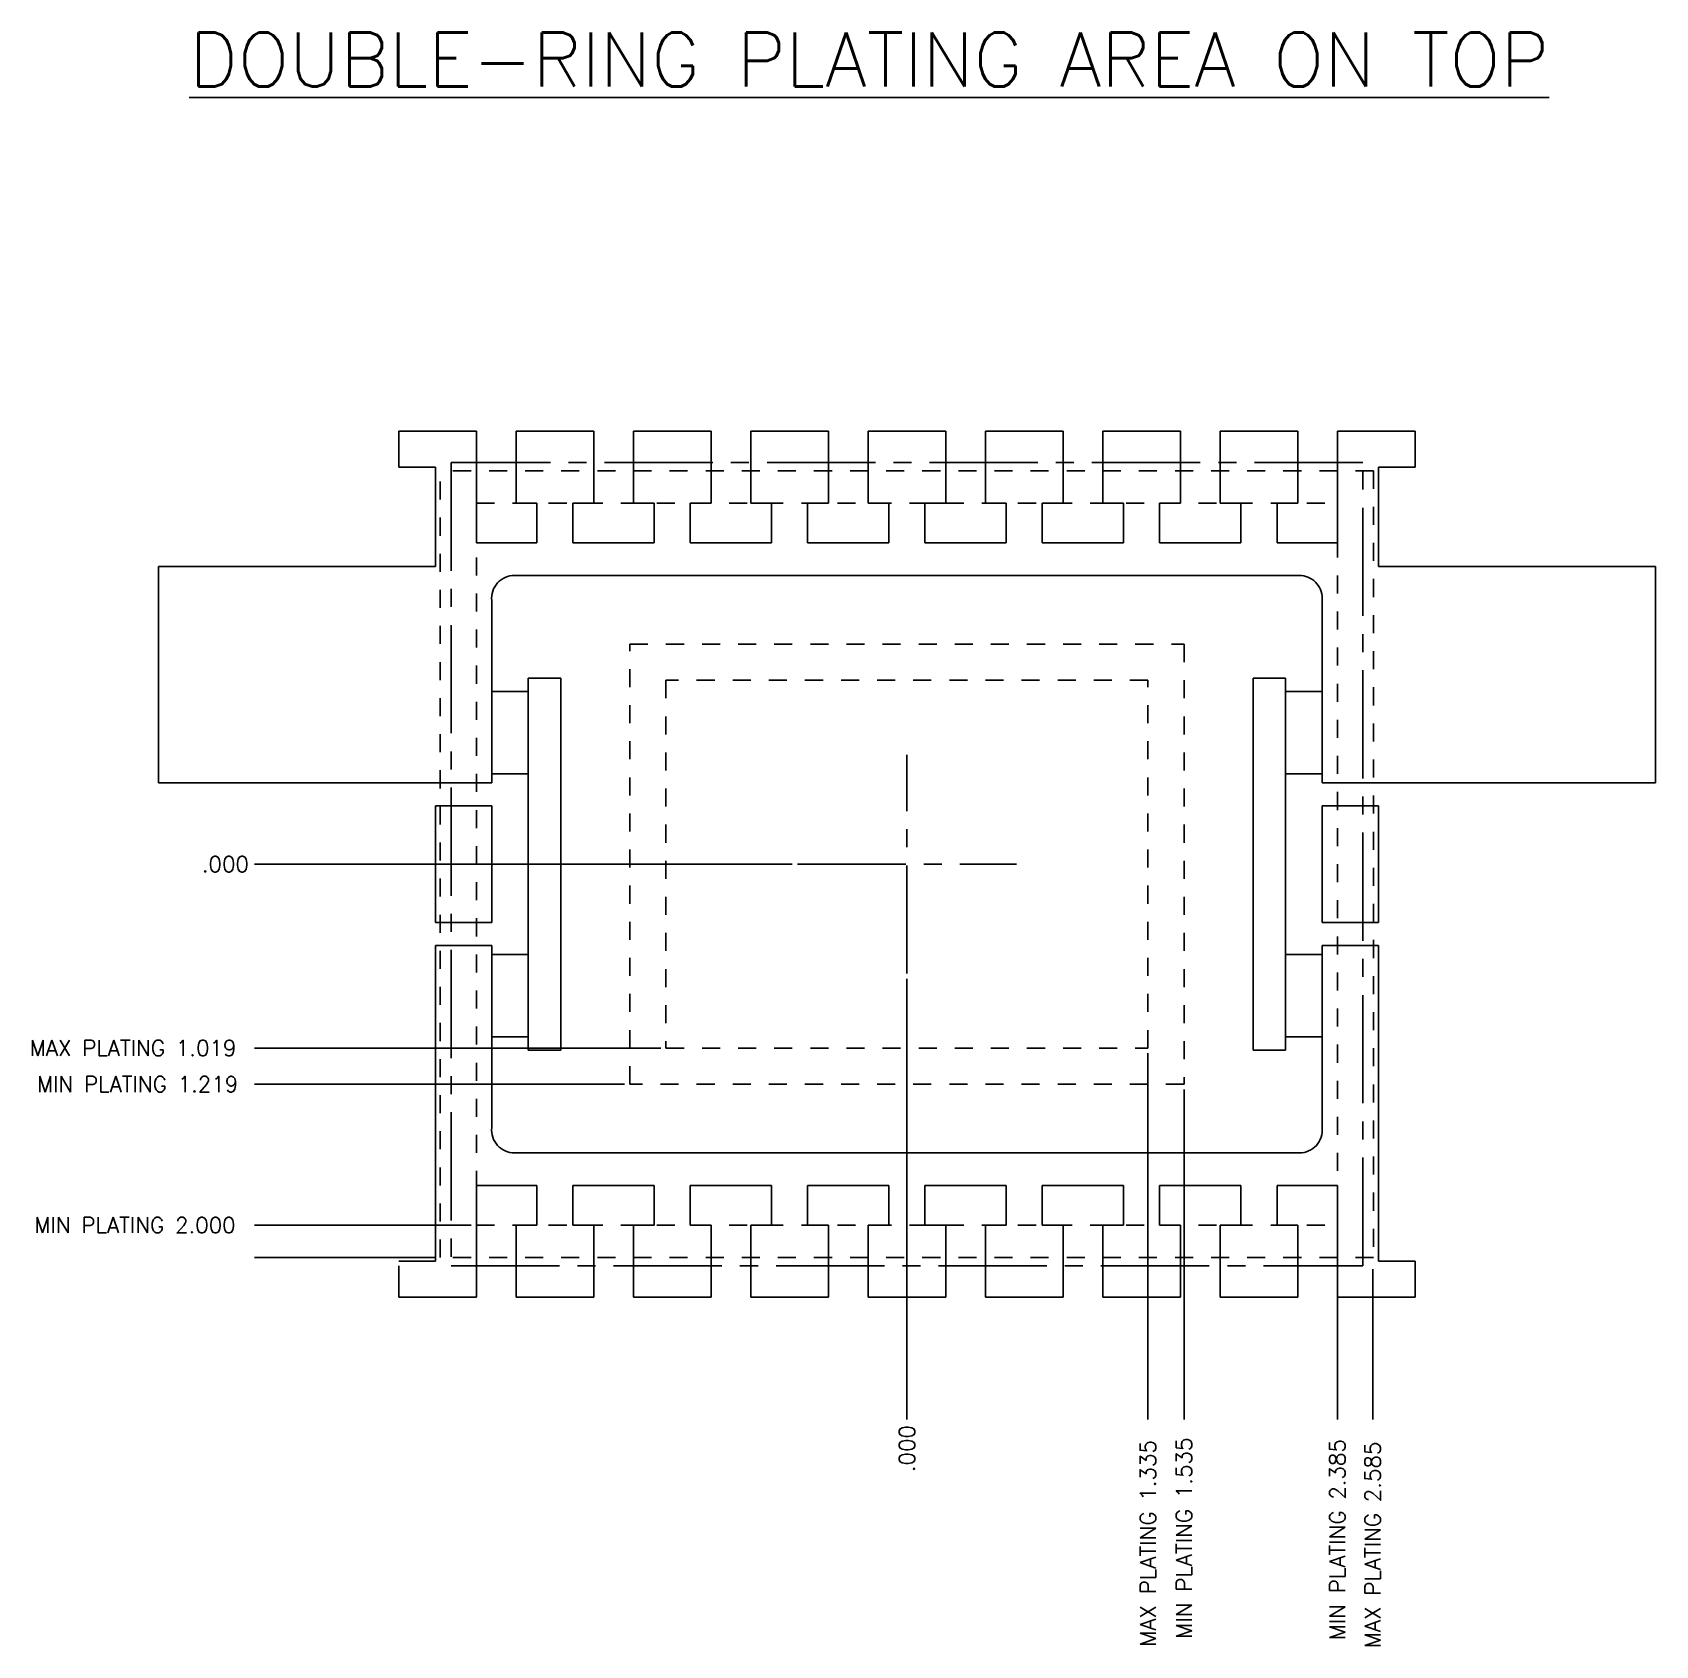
# Model space of a CAD drawing. Extents: x 53.84 to 62.83, y -2.14 to 6.79.
import ezdxf

# ---------------------------------------------------------------- set-up
doc = ezdxf.new("R2010")
doc.units = 0
doc.header["$LTSCALE"] = 0.8
doc.header["$MEASUREMENT"] = 0
doc.linetypes.add('CENTER2', pattern=[1.125, 0.75, -0.125, 0.125, -0.125])
doc.linetypes.add('HIDDEN2', pattern=[0.1875, 0.125, -0.0625])
for name, color, linetype in [('2', 7, 'Continuous'), ('3', 7, 'Continuous'), ('3D', 4, 'Continuous')]:
    doc.layers.add(name, color=color, linetype=linetype)
doc.styles.add('SIMPLEX', font='SIMPLEX')

msp = doc.modelspace()

# ---------------------------------------------------------------- linework, layer by layer
at = {"layer": '2'}
for p, q in [((55.8682, 4.3857), (56.0709, 4.3857)), ((61.4982, 4.3857), (61.2955, 4.3857)), ((54.5362, 3.8357), (54.5362, 2.6357)), ((62.8302, 3.8357), (62.8302, 2.6357)), ((55.8682, -0.0143), (56.0709, -0.0143)), ((61.4982, -0.0143), (61.2955, -0.0143))]:
    msp.add_line(p, q, dxfattribs=at)
at = {"layer": '3'}
for p, q in [((56.2982, 4.5857), (55.8682, 4.5857)), ((55.8682, 4.5857), (55.8682, 4.3857)), ((56.2982, 3.9657), (56.2982, 4.5857)), ((56.5182, 4.5857), (56.9482, 4.5857)), ((56.5182, 4.1857), (56.5182, 4.5857)), ((56.9482, 4.1857), (56.9482, 4.5857)), ((57.1682, 4.5857), (57.5982, 4.5857)), ((57.1682, 4.1857), (57.1682, 4.5857)), ((57.5982, 4.1857), (57.5982, 4.5857)), ((57.8182, 4.5857), (58.2482, 4.5857)), ((57.8182, 4.1857), (57.8182, 4.5857)), ((58.2482, 4.1857), (58.2482, 4.5857)), ((58.8982, 4.5857), (58.4682, 4.5857)), ((58.4682, 4.1857), (58.4682, 4.5857)), ((58.8982, 4.1857), (58.8982, 4.5857)), ((59.5482, 4.5857), (59.1182, 4.5857)), ((59.1182, 4.1857), (59.1182, 4.5857)), ((59.5482, 4.1857), (59.5482, 4.5857)), ((60.1982, 4.5857), (59.7682, 4.5857)), ((59.7682, 4.1857), (59.7682, 4.5857)), ((60.1982, 4.1857), (60.1982, 4.5857)), ((60.8482, 4.5857), (60.4182, 4.5857)), ((60.4182, 4.1857), (60.4182, 4.5857)), ((60.8482, 4.1857), (60.8482, 4.5857)), ((61.4982, 4.5857), (61.0682, 4.5857)), ((61.0682, 3.9657), (61.0682, 4.5857)), ((61.4982, 4.3857), (61.4982, 4.5857)), ((56.0709, 4.3857), (56.0709, 3.8357)), ((61.2955, 4.3857), (61.2955, 3.8357)), ((56.6332, 4.1857), (56.5182, 4.1857)), ((56.6332, 3.9657), (56.6332, 4.1857)), ((56.8332, 3.9657), (56.8332, 4.1857)), ((56.9482, 4.1857), (56.8332, 4.1857)), ((57.2832, 4.1857), (57.1682, 4.1857)), ((57.2832, 3.9657), (57.2832, 4.1857)), ((57.5982, 4.1857), (57.4832, 4.1857)), ((57.4832, 3.9657), (57.4832, 4.1857)), ((57.9332, 4.1857), (57.8182, 4.1857)), ((57.9332, 3.9657), (57.9332, 4.1857)), ((58.2482, 4.1857), (58.1332, 4.1857)), ((58.1332, 3.9657), (58.1332, 4.1857)), ((58.5832, 4.1857), (58.4682, 4.1857)), ((58.5832, 3.9657), (58.5832, 4.1857)), ((58.7832, 4.1857), (58.8982, 4.1857)), ((58.7832, 3.9657), (58.7832, 4.1857)), ((59.1182, 4.1857), (59.2332, 4.1857)), ((59.2332, 3.9657), (59.2332, 4.1857)), ((59.4332, 4.1857), (59.5482, 4.1857)), ((59.4332, 3.9657), (59.4332, 4.1857)), ((59.7682, 4.1857), (59.8832, 4.1857)), ((59.8832, 3.9657), (59.8832, 4.1857)), ((60.0832, 4.1857), (60.1982, 4.1857)), ((60.0832, 3.9657), (60.0832, 4.1857)), ((60.4182, 4.1857), (60.5332, 4.1857)), ((60.5332, 3.9657), (60.5332, 4.1857)), ((60.7332, 4.1857), (60.8482, 4.1857)), ((60.7332, 3.9657), (60.7332, 4.1857)), ((56.6332, 3.9657), (56.2982, 3.9657)), ((57.2832, 3.9657), (56.8332, 3.9657)), ((57.9332, 3.9657), (57.4832, 3.9657)), ((58.5832, 3.9657), (58.1332, 3.9657)), ((58.7832, 3.9657), (59.2332, 3.9657)), ((59.4332, 3.9657), (59.8832, 3.9657)), ((60.0832, 3.9657), (60.5332, 3.9657)), ((60.7332, 3.9657), (61.0682, 3.9657)), ((54.5362, 3.8357), (56.0709, 3.8357)), ((56.5095, 3.7857), (60.8562, 3.7857)), ((62.8302, 3.8357), (61.2955, 3.8357)), ((56.3832, 2.6357), (56.3832, 3.6457)), ((60.9832, 3.6457), (60.9832, 3.6587)), ((60.9832, 2.6357), (60.9832, 3.6457)), ((56.5857, 1.1557), (56.5857, 3.2157)), ((56.5857, 3.2157), (56.7657, 3.2157)), ((56.7657, 3.2157), (56.7657, 1.1557)), ((60.6007, 3.2157), (60.6007, 1.1557)), ((60.7807, 3.2157), (60.6007, 3.2157)), ((60.7807, 3.2157), (60.7807, 1.1557)), ((54.5362, 2.6357), (56.3832, 2.6357)), ((62.8302, 2.6357), (60.9832, 2.6357)), ((56.0709, 2.5087), (56.0709, 1.8627)), ((56.0709, 2.5087), (56.3832, 2.5087)), ((56.3832, 1.8627), (56.3832, 2.5087)), ((60.9832, 1.8627), (60.9832, 2.5087)), ((61.2955, 2.5087), (60.9832, 2.5087)), ((61.2955, 2.5087), (61.2955, 1.8627)), ((56.3832, 1.8627), (56.0709, 1.8627)), ((60.9832, 1.8627), (61.2955, 1.8627)), ((56.0709, 1.7357), (56.0709, -0.0143)), ((56.3832, 1.7357), (56.0709, 1.7357)), ((56.3832, 1.7357), (56.3832, 0.7257)), ((60.9832, 1.7357), (61.2955, 1.7357)), ((60.9832, 1.7357), (60.9832, 0.7257)), ((61.2955, 1.7357), (61.2955, -0.0143)), ((56.5857, 1.1557), (56.7657, 1.1557)), ((60.7807, 1.1557), (60.6007, 1.1557)), ((56.5095, 0.5857), (60.8569, 0.5857)), ((56.2982, 0.4057), (56.2982, -0.2143)), ((56.6332, 0.4057), (56.2982, 0.4057)), ((56.6332, 0.4057), (56.6332, 0.1857)), ((57.2832, 0.4057), (56.8332, 0.4057)), ((56.8332, 0.4057), (56.8332, 0.1857)), ((57.2832, 0.4057), (57.2832, 0.1857)), ((57.9332, 0.4057), (57.4832, 0.4057)), ((57.4832, 0.4057), (57.4832, 0.1857)), ((57.9332, 0.4057), (57.9332, 0.1857)), ((58.1332, 0.4057), (58.1332, 0.1857)), ((58.5832, 0.4057), (58.1332, 0.4057)), ((58.5832, 0.4057), (58.5832, 0.1857)), ((58.7832, 0.4057), (59.2332, 0.4057)), ((58.7832, 0.4057), (58.7832, 0.1857)), ((59.2332, 0.4057), (59.2332, 0.1857)), ((59.4332, 0.4057), (59.4332, 0.1857)), ((59.4332, 0.4057), (59.8832, 0.4057)), ((59.8832, 0.4057), (59.8832, 0.1857)), ((60.0832, 0.4057), (60.0832, 0.1857)), ((60.0832, 0.4057), (60.5332, 0.4057)), ((60.5332, 0.4057), (60.5332, 0.1857)), ((60.7332, 0.4057), (61.0682, 0.4057)), ((60.7332, 0.4057), (60.7332, 0.1857)), ((61.0682, 0.4057), (61.0682, -0.2143)), ((56.5182, 0.1857), (56.5182, -0.2143)), ((56.6332, 0.1857), (56.5182, 0.1857)), ((56.9482, 0.1857), (56.8332, 0.1857)), ((56.9482, 0.1857), (56.9482, -0.2143)), ((57.1682, 0.1857), (57.1682, -0.2143)), ((57.2832, 0.1857), (57.1682, 0.1857)), ((57.5982, 0.1857), (57.4832, 0.1857)), ((57.5982, 0.1857), (57.5982, -0.2143)), ((57.8182, 0.1857), (57.8182, -0.2143)), ((57.9332, 0.1857), (57.8182, 0.1857)), ((58.2482, 0.1857), (58.1332, 0.1857)), ((58.2482, 0.1857), (58.2482, -0.2143)), ((58.4682, 0.1857), (58.4682, -0.2143)), ((58.5832, 0.1857), (58.4682, 0.1857)), ((58.7832, 0.1857), (58.8982, 0.1857)), ((58.8982, 0.1857), (58.8982, -0.2143)), ((59.1182, 0.1857), (59.1182, -0.2143)), ((59.1182, 0.1857), (59.2332, 0.1857)), ((59.4332, 0.1857), (59.5482, 0.1857)), ((59.5482, 0.1857), (59.5482, -0.2143)), ((59.7682, 0.1857), (59.7682, -0.2143)), ((59.7682, 0.1857), (59.8832, 0.1857)), ((60.0832, 0.1857), (60.1982, 0.1857)), ((60.1982, 0.1857), (60.1982, -0.2143)), ((60.4182, 0.1857), (60.4182, -0.2143)), ((60.4182, 0.1857), (60.5332, 0.1857)), ((60.7332, 0.1857), (60.8482, 0.1857)), ((60.8482, 0.1857), (60.8482, -0.2143)), ((55.8682, -0.2143), (55.8682, -0.0393)), ((61.4982, -0.0143), (61.4982, -0.2143)), ((56.2982, -0.2143), (55.8682, -0.2143)), ((56.5182, -0.2143), (56.9482, -0.2143)), ((57.1682, -0.2143), (57.5982, -0.2143)), ((57.8182, -0.2143), (58.2482, -0.2143)), ((58.8982, -0.2143), (58.4682, -0.2143)), ((59.5482, -0.2143), (59.1182, -0.2143)), ((60.1982, -0.2143), (59.7682, -0.2143)), ((60.8482, -0.2143), (60.4182, -0.2143)), ((61.4982, -0.2143), (61.0682, -0.2143))]:
    msp.add_line(p, q, dxfattribs=at)
for centre, start, end in [((56.5095, 3.6587), 89.99997, 185.87521), ((60.8562, 3.6587), 0, 90.00004), ((56.5095, 0.7127), 174.12479, 270.00003), ((60.8569, 0.7127), 269.99996, 5.87521)]:
    msp.add_arc(centre, 0.127, start, end, dxfattribs=at)
at = {"layer": '3D', "linetype": 'HIDDEN2'}
for p, q in [((61.2682, 4.3657), (56.0982, 4.3657)), ((56.0982, 0.0057), (56.0982, 4.3657)), ((61.2682, 4.3657), (61.2682, 0.0057)), ((56.2982, 0.1857), (56.2982, 4.1857)), ((56.2982, 4.1857), (61.0682, 4.1857)), ((61.0682, 4.1857), (61.0682, 0.1857)), ((56.2982, 0.1857), (61.0682, 0.1857)), ((61.2682, 0.0057), (56.0982, 0.0057))]:
    msp.add_line(p, q, dxfattribs=at)
at = {"layer": '3D'}
for p, q in [((56.5857, 3.1427), (56.3832, 3.1427)), ((60.7807, 3.1427), (60.9832, 3.1427)), ((56.5857, 2.6857), (56.3832, 2.6857)), ((60.7807, 2.6857), (60.9832, 2.6857)), ((58.0477, 2.1857), (55.069, 2.1857)), ((56.5857, 1.6857), (56.3832, 1.6857)), ((56.5857, 1.6857), (56.3832, 1.6857)), ((60.7807, 1.6857), (60.9832, 1.6857)), ((58.6832, 1.5502), (58.6832, -0.8911)), ((56.5857, 1.2287), (56.3832, 1.2287)), ((60.7807, 1.2287), (60.9832, 1.2287)), ((57.3192, 1.1667), (55.069, 1.1667)), ((60.0182, 1.1377), (60.0182, -0.8911)), ((57.1192, 0.9667), (55.069, 0.9667)), ((60.2182, 0.9377), (60.2182, -0.8911)), ((56.2692, 0.1857), (55.069, 0.1857)), ((61.0682, 0.0957), (61.0682, -0.8911)), ((56.0742, 0.0057), (55.069, 0.0057)), ((61.2632, -0.0586), (61.2632, -0.8911))]:
    msp.add_line(p, q, dxfattribs=at)
at = {"layer": '3D', "linetype": 'CENTER2'}
for p, q in [((58.6832, 1.5792), (58.6832, 2.7922)), ((58.0767, 2.1857), (59.2897, 2.1857))]:
    msp.add_line(p, q, dxfattribs=at)
at = {"layer": '3D', "color": 2, "linetype": 'CENTER2'}
msp.add_lwpolyline([(61.2082, -0.0393), (61.2082, 4.4107), (56.1582, 4.4107), (56.1582, -0.0393)], close=True, dxfattribs=at)
at = {"layer": '3D', "linetype": 'HIDDEN2'}
for points in [[(57.1482, 0.9667), (57.1482, 3.4047), (60.2182, 3.4047), (60.2182, 0.9667)], [(57.3482, 3.2047), (57.3482, 1.1667), (60.0182, 1.1667), (60.0182, 3.2047)]]:
    msp.add_lwpolyline(points, close=True, dxfattribs=at)

# ---------------------------------------------------------------- texts
at = {"layer": '3D', "attachment_point": 5, "style": 'SIMPLEX'}
for s, insert, char_height in [('{\\LDOUBLE-RING PLATING AREA ON TOP}', (58.4743, 6.6439), 0.3), ('\\A1;.000', (54.9074, 2.1857), 0.087), ('MAX PLATING 1.019', (54.3962, 1.1667), 0.087), ('MIN PLATING 1.219', (54.4212, 0.9667), 0.087), ('MIN PLATING 2.000', (54.4068, 0.1857), 0.087)]:
    msp.add_mtext(s, dxfattribs=dict(at, insert=insert, char_height=char_height))
at = {"layer": '3D', "char_height": 0.087, "attachment_point": 5, "rotation": 90, "style": 'SIMPLEX'}
for s, insert in [('\\A1;.000', (58.6832, -1.0527)), ('MAX PLATING 1.335', (60.0182, -1.578)), ('MIN PLATING 1.535', (60.2182, -1.5491)), ('MIN PLATING 2.385', (61.0682, -1.5574)), ('MAX PLATING 2.585', (61.2632, -1.5863))]:
    msp.add_mtext(s, dxfattribs=dict(at, insert=insert))

doc.saveas('drawing.dxf')
